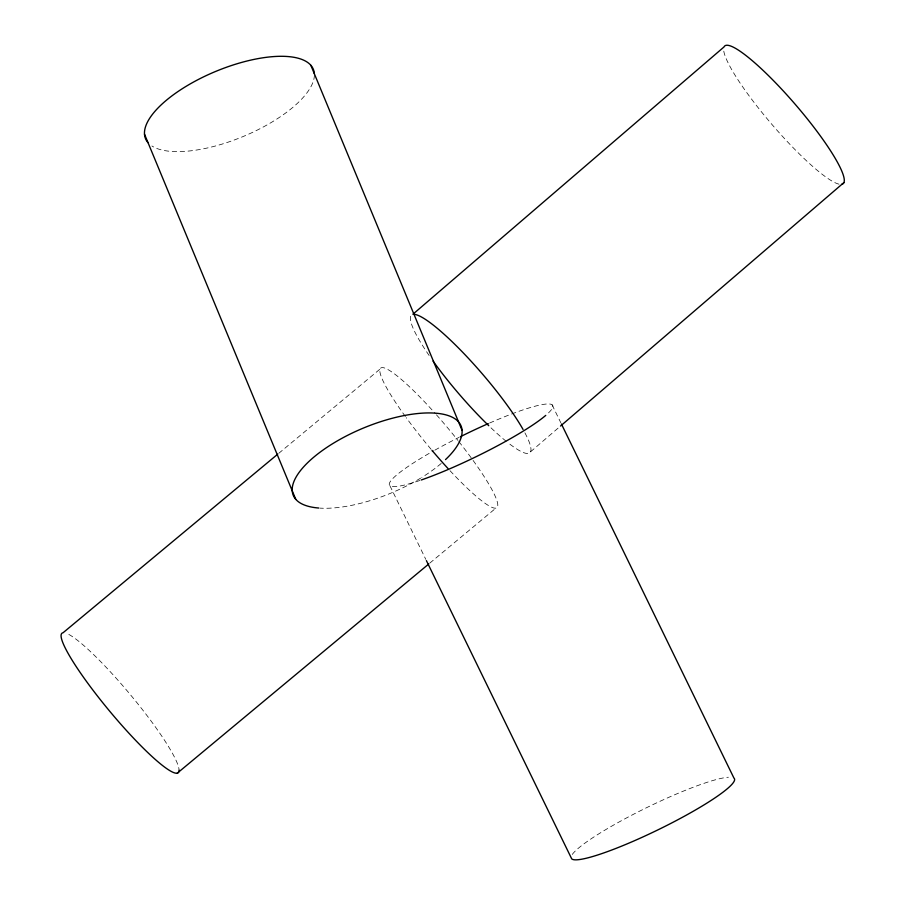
<?xml version="1.0" encoding="UTF-8"?>
<svg xmlns="http://www.w3.org/2000/svg" width="905" height="905" viewBox="0 0 905 905"><rect width="100%" height="100%" fill="white"/><g stroke="black" fill="none" stroke-linecap="round" stroke-linejoin="round"><path stroke-width="0.68" stroke-dasharray="4.53 3.39" d="M530.59 451.765L558.385 427.884M278.774 453.315L381.763 367.645M429.751 563.159L495.872 508.146M552.118 404.931L560.783 422.703M389.919 485.747L425.791 559.358M314.386 74.991A90.794 35.329 -22.5 0 1 247.054 134.856A90.794 35.329 -22.5 0 1 151.904 145.977M441.221 463.439A90.794 35.329 -22.5 0 1 421.741 477.455M420.633 478.134A90.794 35.329 -22.5 0 1 320.076 508.124M572.277 854.444A90.794 12.444 -26 0 1 643.919 809.002A90.794 12.444 -26 0 1 728.412 777.237M489.582 423.042A90.794 12.444 -26 0 1 546.597 414.66M419.83 480.476A90.794 12.444 -26 0 1 433.665 450.826M434.864 450.158A90.794 12.444 -26 0 1 459.106 437.341M524.9 432.816A90.794 15.385 49.3 0 1 508.169 442.873M506.257 441.346A90.794 15.385 49.3 0 1 489.775 426.674M429.128 355.495A90.794 15.385 49.3 0 1 410.757 316.083M839.003 184.168A90.794 15.385 49.3 0 1 772.644 125.263A90.794 15.385 49.3 0 1 723.672 50.227M68.825 634.428A90.794 13.236 50.2 0 1 134.924 700.21A90.794 13.236 50.2 0 1 179.054 770.155M473.089 460.43A90.794 13.236 50.2 0 1 496.393 507.988A90.794 13.236 50.2 0 1 449.83 470.498M431.119 449.321A90.794 13.236 50.2 0 1 406.243 417.703M405.395 416.526A90.794 13.236 50.2 0 1 382.057 367.6A90.794 13.236 50.2 0 1 435.486 413.743M436.448 414.818A90.794 13.236 50.2 0 1 457.964 440.475M458.824 441.561A90.794 13.236 50.2 0 1 472.252 459.265"/><path stroke-width="1.36" d="M412.895 314.25L724.011 46.958A90.794 15.385 49.3 0 1 796.015 105.252A90.794 15.385 49.3 0 1 841.729 184.303M560.523 426.04L843.845 182.64M277.688 454.208L63.045 632.765A90.794 13.236 50.2 0 0 112.865 714.984A90.794 13.236 50.2 0 0 179.054 770.155M177.165 773.277L428.665 564.064M561.394 423.97L733.944 778.085A90.794 12.444 -26 0 1 663.512 827.113A90.794 12.444 -26 0 1 571.734 858.902L426.402 560.625M310.822 65.251L462.082 430.418M144.495 134.155L295.754 499.311M148.024 142.673A90.794 35.329 -22.5 0 1 215.91 71.325A90.794 35.329 -22.5 0 1 314.352 73.78M318.832 508.033A90.794 35.329 -22.5 0 1 313.062 457.772A90.794 35.329 -22.5 0 1 430.305 412.94A90.794 35.329 -22.5 0 1 445.52 459.593M545.76 415.384A90.794 12.444 -26 0 1 421.221 480.001M460.34 436.719A90.794 12.444 -26 0 1 488.27 423.619M488.768 425.712A90.794 15.385 49.3 0 1 433.099 361.163M414.581 314.374A90.794 15.385 49.3 0 1 466.392 356.163A90.794 15.385 49.3 0 1 523.056 429.456M447.918 468.428A90.794 13.236 50.2 0 1 432.024 450.396"/></g></svg>
